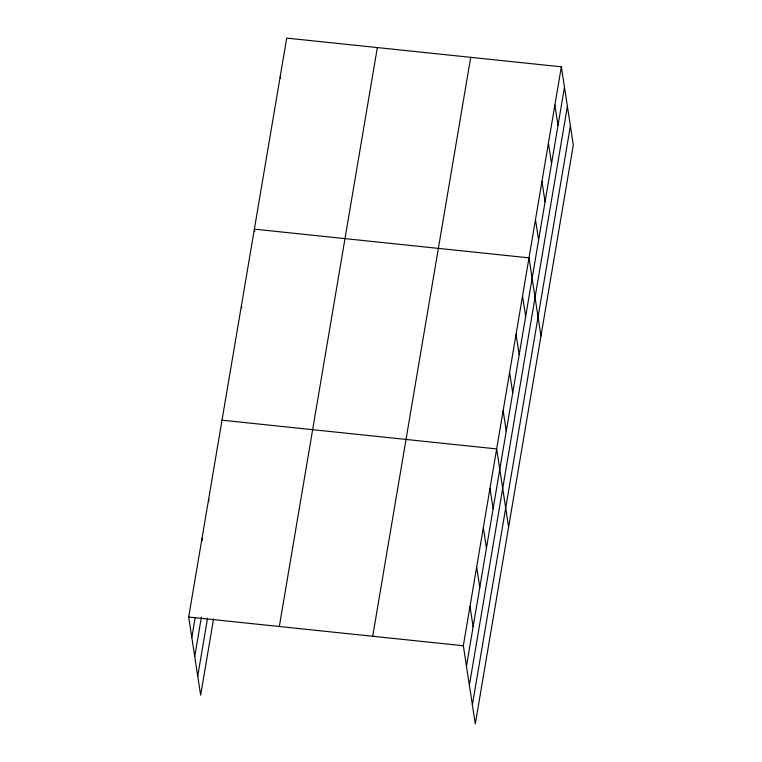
<?xml version="1.0" encoding="UTF-8"?>
<svg xmlns="http://www.w3.org/2000/svg" width="762" height="762" viewBox="0 0 762 762"><rect width="100%" height="100%" fill="white"/><g stroke="black" fill="none" stroke-linecap="round" stroke-linejoin="round"><path stroke-width="1.14" d="M213.589 618.763L200.654 695.182L188.69 617.029L286.712 38.1L561.346 66.818L573.31 144.97L475.288 723.9L463.334 645.747L561.346 66.818M191.814 637.451L195.148 617.763M194.729 656.501L201.397 617.134M197.729 676.132L207.54 618.239M279.321 626.507L377.342 47.577M372.694 636.27L470.716 57.341M466.458 666.169L564.471 87.239M469.373 685.219L567.395 106.289M472.373 704.85L570.395 125.92M222.018 420.195L496.653 448.913L508.616 527.066M188.69 617.029L463.334 645.747M554.879 105.023L558.003 125.444M548.411 143.237L551.536 163.659M541.944 181.442L545.068 201.863M535.476 219.656L538.601 240.068M540.963 336.013L528.999 257.861L254.365 229.143L254.708 231.419M522.532 296.075L525.656 316.487M516.064 334.28L519.189 354.701M509.597 372.494L512.721 392.906M503.13 410.699L506.254 431.121M489.995 488.28L493.119 508.692M483.327 527.647L486.451 548.059M476.66 567.014L479.784 587.426M469.992 606.381L473.116 626.802M280.245 76.305L280.587 78.581M241.43 305.562L241.773 307.838M208.683 498.929L209.036 501.196M202.025 538.296L202.368 540.563"/></g></svg>
